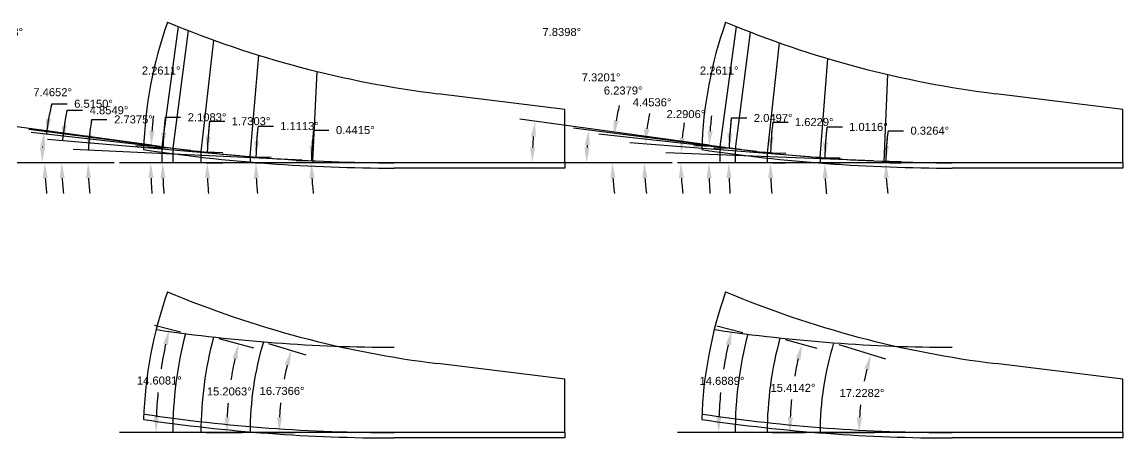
# Model space of a CAD drawing. Header units: inches. Extents: x 114.3 to 156.7, y -3.1 to 25.4.
# Drawn here: x 143.84 to 156.73, y -3.14 to 1.73 of the extents above; entities that cross this region are included whole.
import ezdxf

# ---------------------------------------------------------------- set-up
doc = ezdxf.new("R2010")
doc.units = ezdxf.units.IN
doc.header["$MEASUREMENT"] = 0
doc.header["$PDMODE"] = 35
doc.layers.get('Defpoints').update_dxf_attribs({"color": 10})
doc.layers.add('Blade_4', color=7, linetype='Continuous', true_color=0x00cccc)
doc.layers.add('Blade_5', color=7, linetype='Continuous', true_color=0x0066cc)
doc.styles.get("Standard").update_dxf_attribs({"font": 'arial.ttf'})
doc.dimstyles.get("Standard").update_dxf_attribs({"dimtxt": 0.09375, "dimasz": 0.18, "dimexe": 0.18, "dimexo": 0.0625, "dimgap": 0.09, "dimtad": 0, "dimtih": 1, "dimtoh": 1, "dimdec": 4, "dimzin": 0, "dimdsep": 46, "dimtxsty": 'Standard', "dimcen": 0.09, "dimadec": 4, "dimazin": 0, "dimtfac": 1, "dimtdec": 4, "dimtofl": 0, "dimtmove": 0, "dimatfit": 3, "dimfxl": 1, "dimtolj": 1, "dimtzin": 0, "dimarcsym": 0})

# ---------------------------------------------------------------- blocks, each defined once
blk = doc.blocks.new('*D288')
at = {"layer": 'Blade_4', "color": 0, "lineweight": -2, "transparency": 16777216}
for p, q in [((144.651, 0.588), (144.831, 0.588)), ((147.119, 0.11), (144.434, 0.238)), ((144.916, 0.081), (144.43, 0.081))]:
    blk.add_line(p, q, dxfattribs=at)
for start, end in [(170.6259, 177.2625), (170.6287, 173.9456), (183.3169, 186.6339)]:
    blk.add_arc((147.72, 0.081), 3.11, start, end, dxfattribs=at)
at = {"layer": 'Blade_4', "color": 0, "transparency": 16777216}
for points in [[(144.657, 0.407), (144.597, 0.411), (144.613, 0.23)], [(144.585, -0.1), (144.645, -0.098), (144.61, 0.081)]]:
    blk.add_solid(points, dxfattribs=at)
at = {"layer": 'Defpoints', "color": 0, "transparency": 16777216}
for p in [(144.61, 0.131), (144.978, 0.081), (147.181, 0.107), (147.306, 0.101), (150.196, 0.081)]:
    blk.add_point(p, dxfattribs=at)
at = {"layer": 'Blade_4', "color": 0, "transparency": 16777216, "insert": (145.142, 0.588), "char_height": 0.09375, "attachment_point": 5}
blk.add_mtext('\\A1;2.7375°', dxfattribs=at)
blk = doc.blocks.new('*D289')
at = {"layer": 'Blade_4', "color": 0, "lineweight": -2, "transparency": 16777216}
for p, q in [((144.364, 0.695), (144.544, 0.695)), ((146.384, 0.163), (144.133, 0.354)), ((144.916, 0.081), (144.121, 0.081))]:
    blk.add_line(p, q, dxfattribs=at)
for start, end in [(168.3775, 175.1451), (168.3804, 171.7628), (183.3823, 186.7647)]:
    blk.add_arc((147.351, 0.081), 3.05, start, end, dxfattribs=at)
at = {"layer": 'Blade_4', "color": 0, "transparency": 16777216}
for points in [[(144.362, 0.515), (144.303, 0.521), (144.312, 0.339)], [(144.277, -0.1), (144.337, -0.098), (144.301, 0.081)]]:
    blk.add_solid(points, dxfattribs=at)
at = {"layer": 'Defpoints', "color": 0, "transparency": 16777216}
for p in [(144.302, 0.167), (146.446, 0.158), (146.571, 0.147), (144.978, 0.081), (150.196, 0.081)]:
    blk.add_point(p, dxfattribs=at)
at = {"layer": 'Blade_4', "color": 0, "transparency": 16777216, "insert": (144.855, 0.695), "char_height": 0.09375, "attachment_point": 5}
blk.add_mtext('\\A1;4.8549°', dxfattribs=at)
blk = doc.blocks.new('*D290')
at = {"layer": 'Blade_4', "color": 0, "lineweight": -2, "transparency": 16777216}
for p, q in [((144.185, 0.771), (144.365, 0.771)), ((145.81, 0.224), (143.943, 0.437)), ((144.916, 0.081), (143.923, 0.081))]:
    blk.add_line(p, q, dxfattribs=at)
for start, end in [(166.5085, 173.485), (166.5117, 169.9984), (183.4867, 186.9733)]:
    blk.add_arc((147.061, 0.081), 2.958, start, end, dxfattribs=at)
at = {"layer": 'Blade_4', "color": 0, "transparency": 16777216}
for points in [[(144.178, 0.591), (144.118, 0.599), (144.122, 0.417)], [(144.078, -0.1), (144.138, -0.098), (144.103, 0.081)]]:
    blk.add_solid(points, dxfattribs=at)
at = {"layer": 'Defpoints', "color": 0, "transparency": 16777216}
for p in [(144.105, 0.193), (145.872, 0.217), (145.996, 0.203), (144.978, 0.081), (150.196, 0.081)]:
    blk.add_point(p, dxfattribs=at)
at = {"layer": 'Blade_4', "color": 0, "transparency": 16777216, "insert": (144.674, 0.771), "char_height": 0.09375, "attachment_point": 5}
blk.add_mtext('\\A1;6.5150°', dxfattribs=at)
blk = doc.blocks.new('*D291')
at = {"layer": 'Blade_4', "color": 0, "lineweight": -2, "transparency": 16777216}
for p, q in [((147.252, 0.463), (147.432, 0.463)), ((147.181, 0.104), (147.047, 0.105)), ((147.181, 0.081), (147.047, 0.081))]:
    blk.add_line(p, q, dxfattribs=at)
for start, end in [(172.606, 179.5585), (172.6092, 176.0838), (183.4746, 186.9493)]:
    blk.add_arc((150.196, 0.081), 2.969, start, end, dxfattribs=at)
at = {"layer": 'Blade_4', "color": 0, "transparency": 16777216}
for points in [[(147.264, 0.283), (147.204, 0.285), (147.227, 0.104)], [(147.203, -0.1), (147.263, -0.098), (147.227, 0.081)]]:
    blk.add_solid(points, dxfattribs=at)
at = {"layer": 'Defpoints', "color": 0, "transparency": 16777216}
for p in [(147.227, 0.089), (147.244, 0.104), (147.244, 0.081), (150.196, 0.081)]:
    blk.add_point(p, dxfattribs=at)
at = {"layer": 'Blade_4', "color": 0, "transparency": 16777216, "insert": (147.741, 0.463), "char_height": 0.09375, "attachment_point": 5}
blk.add_mtext('\\A1;0.4415°', dxfattribs=at)
blk = doc.blocks.new('*D292')
at = {"layer": 'Blade_4', "color": 0, "lineweight": -2, "transparency": 16777216}
for p, q in [((146.602, 0.51), (146.782, 0.51)), ((146.571, 0.151), (146.757, 0.148)), ((146.57, 0.081), (146.756, 0.081))]:
    blk.add_line(p, q, dxfattribs=at)
for start, end in [(173.188, 178.8887), (173.1898, 176.0392), (182.8494, 185.6989)]:
    blk.add_arc((150.196, 0.081), 3.62, start, end, dxfattribs=at)
at = {"layer": 'Blade_4', "color": 0, "transparency": 16777216}
for points in [[(146.615, 0.33), (146.555, 0.332), (146.577, 0.151)], [(146.551, -0.1), (146.611, -0.098), (146.576, 0.081)]]:
    blk.add_solid(points, dxfattribs=at)
at = {"layer": 'Defpoints', "color": 0, "transparency": 16777216}
for p in [(146.509, 0.153), (146.508, 0.081), (146.576, 0.105), (150.196, 0.081)]:
    blk.add_point(p, dxfattribs=at)
at = {"layer": 'Blade_4', "color": 0, "transparency": 16777216, "insert": (147.087, 0.51), "char_height": 0.09375, "attachment_point": 5}
blk.add_mtext('\\A1;1.1113°', dxfattribs=at)
blk = doc.blocks.new('*D293')
at = {"layer": 'Blade_4', "color": 0, "lineweight": -2, "transparency": 16777216}
for p, q in [((146.034, 0.567), (146.214, 0.567)), ((145.996, 0.208), (146.187, 0.202)), ((145.994, 0.081), (146.185, 0.081))]:
    blk.add_line(p, q, dxfattribs=at)
for start, end in [(173.3461, 178.2697), (173.3472, 175.8085), (182.4613, 184.9225)]:
    blk.add_arc((150.196, 0.081), 4.191, start, end, dxfattribs=at)
at = {"layer": 'Blade_4', "color": 0, "transparency": 16777216}
for points in [[(146.047, 0.386), (145.987, 0.389), (146.007, 0.208)], [(145.979, -0.099), (146.039, -0.098), (146.005, 0.081)]]:
    blk.add_solid(points, dxfattribs=at)
at = {"layer": 'Defpoints', "color": 0, "transparency": 16777216}
for p in [(145.934, 0.21), (145.932, 0.081), (146.006, 0.123), (150.196, 0.081)]:
    blk.add_point(p, dxfattribs=at)
at = {"layer": 'Blade_4', "color": 0, "transparency": 16777216, "insert": (146.519, 0.567), "char_height": 0.09375, "attachment_point": 5}
blk.add_mtext('\\A1;1.7303°', dxfattribs=at)
blk = doc.blocks.new('*D302')
at = {"layer": 'Blade_5', "color": 0, "lineweight": -2, "transparency": 16777216}
for p, q in [((153.982, 0.456), (154.162, 0.456)), ((154, 0.097), (154.136, 0.096)), ((154, 0.081), (154.136, 0.081))]:
    blk.add_line(p, q, dxfattribs=at)
for start, end in [(172.2437, 179.6736), (172.2476, 175.9606), (183.713, 187.426)]:
    blk.add_arc((156.734, 0.081), 2.778, start, end, dxfattribs=at)
at = {"layer": 'Blade_5', "color": 0, "transparency": 16777216}
for points in [[(153.993, 0.276), (153.933, 0.278), (153.956, 0.097)], [(153.932, -0.1), (153.992, -0.098), (153.956, 0.081)]]:
    blk.add_solid(points, dxfattribs=at)
at = {"layer": 'Defpoints', "color": 0, "transparency": 16777216}
for p in [(153.937, 0.097), (153.937, 0.081), (153.956, 0.086), (156.734, 0.081)]:
    blk.add_point(p, dxfattribs=at)
at = {"layer": 'Blade_5', "color": 0, "transparency": 16777216, "insert": (154.471, 0.456), "char_height": 0.09375, "attachment_point": 5}
blk.add_mtext('\\A1;0.3264°', dxfattribs=at)
blk = doc.blocks.new('*D303')
at = {"layer": 'Blade_5', "color": 0, "lineweight": -2, "transparency": 16777216}
for p, q in [((153.267, 0.5), (153.447, 0.5)), ((153.249, 0.14), (153.422, 0.137)), ((153.248, 0.079), (153.421, 0.079))]:
    blk.add_line(p, q, dxfattribs=at)
for start, end in [(173.1199, 179.028), (173.1219, 176.0749), (182.9926, 185.9457)]:
    blk.add_arc((156.734, 0.081), 3.493, start, end, dxfattribs=at)
at = {"layer": 'Blade_5', "color": 0, "transparency": 16777216}
for points in [[(153.28, 0.319), (153.22, 0.321), (153.242, 0.14)], [(153.216, -0.102), (153.276, -0.1), (153.241, 0.079)]]:
    blk.add_solid(points, dxfattribs=at)
at = {"layer": 'Defpoints', "color": 0, "transparency": 16777216}
for p in [(153.186, 0.141), (153.186, 0.079), (153.241, 0.099), (156.734, 0.081)]:
    blk.add_point(p, dxfattribs=at)
at = {"layer": 'Blade_5', "color": 0, "transparency": 16777216, "insert": (153.752, 0.5), "char_height": 0.09375, "attachment_point": 5}
blk.add_mtext('\\A1;1.0116°', dxfattribs=at)
blk = doc.blocks.new('*D304')
at = {"layer": 'Blade_5', "color": 0, "lineweight": -2, "transparency": 16777216}
for p, q in [((152.632, 0.557), (152.812, 0.557)), ((152.63, 0.197), (152.786, 0.193)), ((152.629, 0.081), (152.784, 0.081))]:
    blk.add_line(p, q, dxfattribs=at)
for start, end in [(173.381, 178.3771), (173.3822, 175.8797), (182.4974, 184.9949)]:
    blk.add_arc((156.734, 0.081), 4.13, start, end, dxfattribs=at)
at = {"layer": 'Blade_5', "color": 0, "transparency": 16777216}
for points in [[(152.645, 0.376), (152.585, 0.379), (152.606, 0.198)], [(152.578, -0.1), (152.638, -0.098), (152.604, 0.081)]]:
    blk.add_solid(points, dxfattribs=at)
at = {"layer": 'Defpoints', "color": 0, "transparency": 16777216}
for p in [(152.568, 0.199), (152.566, 0.081), (152.605, 0.12), (156.734, 0.081)]:
    blk.add_point(p, dxfattribs=at)
at = {"layer": 'Blade_5', "color": 0, "transparency": 16777216, "insert": (153.117, 0.557), "char_height": 0.09375, "attachment_point": 5}
blk.add_mtext('\\A1;1.6229°', dxfattribs=at)
blk = doc.blocks.new('*D305')
at = {"layer": 'Blade_5', "color": 0, "lineweight": -2, "transparency": 16777216}
for p, q in [((152.146, 0.605), (152.326, 0.605)), ((152.131, 0.246), (151.939, 0.253)), ((152.129, 0.081), (151.936, 0.081))]:
    blk.add_line(p, q, dxfattribs=at)
for start, end in [(173.4831, 177.9503), (173.4839, 175.7171), (182.2332, 184.4664)]:
    blk.add_arc((156.734, 0.081), 4.618, start, end, dxfattribs=at)
at = {"layer": 'Blade_5', "color": 0, "transparency": 16777216}
for points in [[(152.159, 0.424), (152.099, 0.428), (152.119, 0.246)], [(152.089, -0.099), (152.149, -0.098), (152.116, 0.081)]]:
    blk.add_solid(points, dxfattribs=at)
at = {"layer": 'Defpoints', "color": 0, "transparency": 16777216}
for p in [(152.116, 0.136), (152.194, 0.244), (152.191, 0.081), (156.734, 0.081)]:
    blk.add_point(p, dxfattribs=at)
at = {"layer": 'Blade_5', "color": 0, "transparency": 16777216, "insert": (152.636, 0.605), "char_height": 0.09375, "attachment_point": 5}
blk.add_mtext('\\A1;2.0497°', dxfattribs=at)
blk = doc.blocks.new('*D306')
at = {"layer": 'Blade_5', "color": 0, "lineweight": -2, "transparency": 16777216}
blk.add_line((153.812, 0.102), (151.377, 0.199), dxfattribs=at)
for start, end in [(170.2902, 173.9998), (183.7096, 187.4192)]:
    blk.add_arc((154.336, 0.081), 2.781, start, end, dxfattribs=at)
at = {"layer": 'Blade_5', "color": 0, "transparency": 16777216}
for points in [[(151.6, 0.37), (151.54, 0.374), (151.557, 0.192)], [(151.531, -0.1), (151.591, -0.098), (151.555, 0.081)]]:
    blk.add_solid(points, dxfattribs=at)
at = {"layer": 'Defpoints', "color": 0, "transparency": 16777216}
for p in [(151.516, 0.081), (151.555, 0.118), (153.875, 0.1), (154, 0.095), (156.734, 0.081)]:
    blk.add_point(p, dxfattribs=at)
at = {"layer": 'Blade_5', "color": 0, "transparency": 16777216, "insert": (151.614, 0.65), "char_height": 0.09375, "attachment_point": 5}
blk.add_mtext('\\A1;2.2906°', dxfattribs=at)
blk = doc.blocks.new('*D307')
at = {"layer": 'Blade_5', "color": 0, "lineweight": -2, "transparency": 16777216}
for p, q in [((153.061, 0.151), (150.957, 0.315)), ((151.454, 0.081), (150.947, 0.081))]:
    blk.add_line(p, q, dxfattribs=at)
for start, end in [(168.2605, 171.9034), (183.643, 187.286)]:
    blk.add_arc((153.959, 0.081), 2.831, start, end, dxfattribs=at)
at = {"layer": 'Blade_5', "color": 0, "transparency": 16777216}
for points in [[(151.186, 0.477), (151.126, 0.483), (151.136, 0.301)], [(151.103, -0.1), (151.163, -0.098), (151.127, 0.081)]]:
    blk.add_solid(points, dxfattribs=at)
at = {"layer": 'Defpoints', "color": 0, "transparency": 16777216}
for p in [(151.128, 0.154), (153.124, 0.146), (153.248, 0.136), (151.516, 0.081), (156.734, 0.081)]:
    blk.add_point(p, dxfattribs=at)
at = {"layer": 'Blade_5', "color": 0, "transparency": 16777216, "insert": (151.217, 0.788), "char_height": 0.09375, "attachment_point": 5}
blk.add_mtext('\\A1;4.4536°', dxfattribs=at)
blk = doc.blocks.new('*D308')
at = {"layer": 'Blade_5', "color": 0, "lineweight": -2, "transparency": 16777216}
for p, q in [((152.444, 0.213), (150.592, 0.415)), ((151.454, 0.081), (150.573, 0.081))]:
    blk.add_line(p, q, dxfattribs=at)
for start, end in [(166.6345, 170.1983), (183.5638, 187.1277)]:
    blk.add_arc((153.648, 0.081), 2.894, start, end, dxfattribs=at)
at = {"layer": 'Blade_5', "color": 0, "transparency": 16777216}
for points in [[(150.825, 0.57), (150.766, 0.578), (150.771, 0.396)], [(150.729, -0.1), (150.789, -0.098), (150.753, 0.081)]]:
    blk.add_solid(points, dxfattribs=at)
at = {"layer": 'Defpoints', "color": 0, "transparency": 16777216}
for p in [(150.755, 0.186), (152.506, 0.206), (152.63, 0.192), (151.516, 0.081), (156.734, 0.081)]:
    blk.add_point(p, dxfattribs=at)
at = {"layer": 'Blade_5', "color": 0, "transparency": 16777216, "insert": (150.879, 0.926), "char_height": 0.09375, "attachment_point": 5}
blk.add_mtext('\\A1;6.2379°', dxfattribs=at)
blk = doc.blocks.new('*D309')
at = {"layer": 'Blade_5', "color": 0, "lineweight": -2, "transparency": 16777216}
for p, q in [((152.07, 0.26), (150.296, 0.487)), ((151.454, 0.081), (150.27, 0.081))]:
    blk.add_line(p, q, dxfattribs=at)
blk.add_arc((153.459, 0.081), 3.009, 176.108, 176.572, dxfattribs=at)
at = {"layer": 'Blade_5', "color": 0, "transparency": 16777216}
for points in [[(150.427, 0.288), (150.487, 0.282), (150.474, 0.464)], [(150.485, 0.26), (150.425, 0.262), (150.45, 0.081)]]:
    blk.add_solid(points, dxfattribs=at)
at = {"layer": 'Defpoints', "color": 0, "transparency": 16777216}
for p in [(150.453, 0.209), (152.132, 0.252), (152.256, 0.236), (151.516, 0.081), (156.734, 0.081)]:
    blk.add_point(p, dxfattribs=at)
at = {"layer": 'Blade_5', "color": 0, "transparency": 16777216, "insert": (150.62, 1.08), "char_height": 0.09375, "attachment_point": 5}
blk.add_mtext('\\A1;7.3201°', dxfattribs=at)
blk = doc.blocks.new('*D310')
at = {"layer": 'Blade_4', "color": 0, "lineweight": -2, "transparency": 16777216}
for p, q in [((145.454, 0.27), (143.918, 0.471)), ((144.916, 0.081), (143.892, 0.081))]:
    blk.add_line(p, q, dxfattribs=at)
blk.add_arc((146.895, 0.081), 2.823, 176.1888, 176.3461, dxfattribs=at)
at = {"layer": 'Blade_4', "color": 0, "transparency": 16777216}
for points in [[(144.049, 0.272), (144.108, 0.266), (144.096, 0.448)], [(144.108, 0.26), (144.048, 0.262), (144.072, 0.081)]]:
    blk.add_solid(points, dxfattribs=at)
at = {"layer": 'Defpoints', "color": 0, "transparency": 16777216}
for p in [(145.516, 0.262), (144.075, 0.204), (145.695, 0.238), (144.978, 0.081), (150.196, 0.081)]:
    blk.add_point(p, dxfattribs=at)
at = {"layer": 'Blade_4', "color": 0, "transparency": 16777216, "insert": (144.195, 0.906), "char_height": 0.09375, "attachment_point": 5}
blk.add_mtext('\\A1;7.4652°', dxfattribs=at)
blk = doc.blocks.new('*D311')
at = {"layer": 'Blade_4', "color": 0, "lineweight": -2, "transparency": 16777216}
for p, q in [((145.514, 0.613), (145.694, 0.613)), ((145.543, 0.252), (145.307, 0.261)), ((145.54, 0.081), (145.304, 0.081))]:
    blk.add_line(p, q, dxfattribs=at)
for start, end in [(173.5134, 177.8917), (173.5142, 175.7029), (182.1887, 184.3774)]:
    blk.add_arc((150.196, 0.081), 4.712, start, end, dxfattribs=at)
at = {"layer": 'Blade_4', "color": 0, "transparency": 16777216}
for points in [[(145.527, 0.433), (145.467, 0.436), (145.487, 0.254)], [(145.457, -0.099), (145.517, -0.098), (145.484, 0.081)]]:
    blk.add_solid(points, dxfattribs=at)
at = {"layer": 'Defpoints', "color": 0, "transparency": 16777216}
for p in [(145.484, 0.139), (145.606, 0.25), (145.603, 0.081), (150.196, 0.081)]:
    blk.add_point(p, dxfattribs=at)
at = {"layer": 'Blade_4', "color": 0, "transparency": 16777216, "insert": (146.004, 0.613), "char_height": 0.09375, "attachment_point": 5}
blk.add_mtext('\\A1;2.1083°', dxfattribs=at)
blk = doc.blocks.new('*D314')
at = {"layer": 'Blade_4', "color": 0, "lineweight": -2, "transparency": 16777216}
for p, q in [((145.353, 0.285), (143.13, 0.591)), ((144.916, 0.081), (143.095, 0.081))]:
    blk.add_line(p, q, dxfattribs=at)
blk.add_arc((146.83, 0.081), 3.555, 175.0619, 177.0983, dxfattribs=at)
at = {"layer": 'Blade_4', "color": 0, "transparency": 16777216}
for points in [[(143.259, 0.39), (143.318, 0.384), (143.308, 0.566)], [(143.31, 0.26), (143.25, 0.262), (143.275, 0.081)]]:
    blk.add_solid(points, dxfattribs=at)
at = {"layer": 'Defpoints', "color": 0, "transparency": 16777216}
for p in [(145.415, 0.276), (145.538, 0.259), (143.279, 0.243), (144.978, 0.081), (150.196, 0.081)]:
    blk.add_point(p, dxfattribs=at)
at = {"layer": 'Blade_4', "color": 0, "transparency": 16777216, "insert": (143.622, 1.611), "char_height": 0.09375, "attachment_point": 5}
blk.add_mtext('\\A1;7.8398°', dxfattribs=at)
blk = doc.blocks.new('*D315')
at = {"layer": 'Blade_4', "color": 0, "lineweight": -2, "transparency": 16777216}
for p, q in [((145.414, 0.27), (145.168, 0.28)), ((145.41, 0.081), (145.164, 0.081))]:
    blk.add_line(p, q, dxfattribs=at)
for start, end in [(173.4872, 175.6131), (182.1258, 184.2516)]:
    blk.add_arc((150.196, 0.081), 4.852, start, end, dxfattribs=at)
at = {"layer": 'Blade_4', "color": 0, "transparency": 16777216}
for points in [[(145.388, 0.45), (145.329, 0.454), (145.348, 0.273)], [(145.318, -0.099), (145.378, -0.098), (145.344, 0.081)]]:
    blk.add_solid(points, dxfattribs=at)
at = {"layer": 'Defpoints', "color": 0, "transparency": 16777216}
for p in [(145.476, 0.267), (145.345, 0.145), (145.473, 0.081), (150.196, 0.081)]:
    blk.add_point(p, dxfattribs=at)
at = {"layer": 'Blade_4', "color": 0, "transparency": 16777216, "insert": (145.466, 1.16), "char_height": 0.09375, "attachment_point": 5}
blk.add_mtext('\\A1;2.2611°', dxfattribs=at)
blk = doc.blocks.new('*D319')
at = {"layer": 'Blade_5', "color": 0, "lineweight": -2, "transparency": 16777216}
for p, q in [((151.891, 0.285), (149.668, 0.591)), ((151.454, 0.081), (149.633, 0.081))]:
    blk.add_line(p, q, dxfattribs=at)
blk.add_arc((153.368, 0.081), 3.555, 175.0619, 177.0983, dxfattribs=at)
at = {"layer": 'Blade_5', "color": 0, "transparency": 16777216}
for points in [[(149.797, 0.39), (149.856, 0.384), (149.847, 0.566)], [(149.848, 0.26), (149.788, 0.262), (149.813, 0.081)]]:
    blk.add_solid(points, dxfattribs=at)
at = {"layer": 'Defpoints', "color": 0, "transparency": 16777216}
for p in [(151.953, 0.276), (152.077, 0.259), (149.817, 0.243), (151.516, 0.081), (156.734, 0.081)]:
    blk.add_point(p, dxfattribs=at)
at = {"layer": 'Blade_5', "color": 0, "transparency": 16777216, "insert": (150.16, 1.611), "char_height": 0.09375, "attachment_point": 5}
blk.add_mtext('\\A1;7.8398°', dxfattribs=at)
blk = doc.blocks.new('*D320')
at = {"layer": 'Blade_5', "color": 0, "lineweight": -2, "transparency": 16777216}
for p, q in [((151.952, 0.27), (151.706, 0.28)), ((151.948, 0.081), (151.702, 0.081))]:
    blk.add_line(p, q, dxfattribs=at)
for start, end in [(173.4872, 175.6131), (182.1258, 184.2516)]:
    blk.add_arc((156.734, 0.081), 4.852, start, end, dxfattribs=at)
at = {"layer": 'Blade_5', "color": 0, "transparency": 16777216}
for points in [[(151.927, 0.45), (151.867, 0.454), (151.886, 0.273)], [(151.856, -0.099), (151.916, -0.098), (151.882, 0.081)]]:
    blk.add_solid(points, dxfattribs=at)
at = {"layer": 'Defpoints', "color": 0, "transparency": 16777216}
for p in [(152.015, 0.267), (151.883, 0.145), (152.011, 0.081), (156.734, 0.081)]:
    blk.add_point(p, dxfattribs=at)
at = {"layer": 'Blade_5', "color": 0, "transparency": 16777216, "insert": (152.004, 1.16), "char_height": 0.09375, "attachment_point": 5}
blk.add_mtext('\\A1;2.2611°', dxfattribs=at)
blk = doc.blocks.new('*D354')
at = {"color": 0, "lineweight": -2, "transparency": 16777216}
for p, q in [((145.691, -1.903), (145.387, -1.824)), ((145.54, -3.077), (145.226, -3.077))]:
    blk.add_line(p, q, dxfattribs=at)
for start, end in [(167.5451, 171.0301), (174.3557, 177.8468)]:
    blk.add_arc((150.196, -3.077), 4.79, start, end, dxfattribs=at)
at = {"color": 0, "transparency": 16777216}
for points in [[(145.49, -2.037), (145.548, -2.051), (145.561, -1.869)], [(145.439, -2.898), (145.379, -2.897), (145.406, -3.077)]]:
    blk.add_solid(points, dxfattribs=at)
at = {"layer": 'Defpoints', "color": 0, "transparency": 16777216}
for p in [(145.751, -1.919), (145.475, -2.267), (145.603, -3.077), (150.196, -3.077)]:
    blk.add_point(p, dxfattribs=at)
at = {"color": 0, "transparency": 16777216, "insert": (145.445, -2.468), "char_height": 0.09375, "attachment_point": 5}
blk.add_mtext('\\A1;14.6081°', dxfattribs=at)
blk = doc.blocks.new('*D355')
at = {"color": 0, "lineweight": -2, "transparency": 16777216}
for p, q in [((146.141, -1.975), (146.547, -2.085)), ((145.994, -3.077), (146.415, -3.077))]:
    blk.add_line(p, q, dxfattribs=at)
for start, end in [(167.3974, 171.0035), (175.0232, 177.3963)]:
    blk.add_arc((150.196, -3.077), 3.961, start, end, dxfattribs=at)
at = {"color": 0, "transparency": 16777216}
for points in [[(146.301, -2.206), (146.359, -2.22), (146.373, -2.038)], [(146.269, -2.898), (146.209, -2.897), (146.235, -3.077)]]:
    blk.add_solid(points, dxfattribs=at)
at = {"layer": 'Defpoints', "color": 0, "transparency": 16777216}
for p in [(146.081, -1.959), (146.297, -2.38), (145.932, -3.077), (150.196, -3.077)]:
    blk.add_point(p, dxfattribs=at)
at = {"color": 0, "transparency": 16777216, "insert": (146.264, -2.596), "char_height": 0.09375, "attachment_point": 5}
blk.add_mtext('\\A1;15.2063°', dxfattribs=at)
blk = doc.blocks.new('*D356')
at = {"color": 0, "lineweight": -2, "transparency": 16777216}
for p, q in [((146.724, -2.033), (147.162, -2.165)), ((146.57, -3.077), (147.028, -3.077))]:
    blk.add_line(p, q, dxfattribs=at)
for start, end in [(166.344, 169.2385), (174.0103, 176.9194)]:
    blk.add_arc((150.196, -3.077), 3.348, start, end, dxfattribs=at)
at = {"color": 0, "transparency": 16777216}
for points in [[(146.914, -2.279), (146.971, -2.295), (146.99, -2.113)], [(146.883, -2.898), (146.823, -2.897), (146.848, -3.077)]]:
    blk.add_solid(points, dxfattribs=at)
at = {"layer": 'Defpoints', "color": 0, "transparency": 16777216}
for p in [(146.664, -2.015), (146.911, -2.429), (146.508, -3.077), (150.196, -3.077)]:
    blk.add_point(p, dxfattribs=at)
at = {"color": 0, "transparency": 16777216, "insert": (146.883, -2.59), "char_height": 0.09375, "attachment_point": 5}
blk.add_mtext('\\A1;16.7366°', dxfattribs=at)
blk = doc.blocks.new('*D357')
at = {"color": 0, "lineweight": -2, "transparency": 16777216}
for p, q in [((153.404, -2.045), (153.953, -2.215)), ((153.248, -3.077), (153.822, -3.077))]:
    blk.add_line(p, q, dxfattribs=at)
for start, end in [(166.1076, 168.7924), (173.9618, 176.6642)]:
    blk.add_arc((156.734, -3.077), 3.092, start, end, dxfattribs=at)
at = {"color": 0, "transparency": 16777216}
for points in [[(153.704, -2.327), (153.761, -2.343), (153.781, -2.161)], [(153.677, -2.898), (153.617, -2.897), (153.642, -3.077)]]:
    blk.add_solid(points, dxfattribs=at)
at = {"layer": 'Defpoints', "color": 0, "transparency": 16777216}
for p in [(153.345, -2.026), (153.704, -2.462), (153.186, -3.077), (156.734, -3.077)]:
    blk.add_point(p, dxfattribs=at)
at = {"color": 0, "transparency": 16777216, "insert": (153.677, -2.614), "char_height": 0.09375, "attachment_point": 5}
blk.add_mtext('\\A1;17.2282°', dxfattribs=at)
blk = doc.blocks.new('*D358')
at = {"color": 0, "lineweight": -2, "transparency": 16777216}
for p, q in [((152.776, -1.986), (153.146, -2.088)), ((152.629, -3.077), (153.013, -3.077))]:
    blk.add_line(p, q, dxfattribs=at)
for start, end in [(167.2294, 170.2444), (174.3315, 177.3564)]:
    blk.add_arc((156.734, -3.077), 3.902, start, end, dxfattribs=at)
at = {"color": 0, "transparency": 16777216}
for points in [[(152.9, -2.208), (152.958, -2.222), (152.973, -2.04)], [(152.867, -2.898), (152.807, -2.897), (152.833, -3.077)]]:
    blk.add_solid(points, dxfattribs=at)
at = {"layer": 'Defpoints', "color": 0, "transparency": 16777216}
for p in [(152.716, -1.969), (152.895, -2.381), (152.566, -3.077), (156.734, -3.077)]:
    blk.add_point(p, dxfattribs=at)
at = {"color": 0, "transparency": 16777216, "insert": (152.868, -2.554), "char_height": 0.09375, "attachment_point": 5}
blk.add_mtext('\\A1;15.4142°', dxfattribs=at)
blk = doc.blocks.new('*D359')
at = {"color": 0, "lineweight": -2, "transparency": 16777216}
for p, q in [((152.279, -1.909), (151.978, -1.83)), ((152.129, -3.077), (151.817, -3.077))]:
    blk.add_line(p, q, dxfattribs=at)
for start, end in [(167.4883, 170.9708), (174.3339, 177.8228)]:
    blk.add_arc((156.734, -3.077), 4.737, start, end, dxfattribs=at)
at = {"color": 0, "transparency": 16777216}
for points in [[(152.08, -2.044), (152.139, -2.058), (152.152, -1.876)], [(152.03, -2.898), (151.97, -2.897), (151.997, -3.077)]]:
    blk.add_solid(points, dxfattribs=at)
at = {"layer": 'Defpoints', "color": 0, "transparency": 16777216}
for p in [(152.339, -1.925), (152.066, -2.272), (152.191, -3.077), (156.734, -3.077)]:
    blk.add_point(p, dxfattribs=at)
at = {"color": 0, "transparency": 16777216, "insert": (152.036, -2.472), "char_height": 0.09375, "attachment_point": 5}
blk.add_mtext('\\A1;14.6889°', dxfattribs=at)

msp = doc.modelspace()

# ---------------------------------------------------------------- linework, layer by layer
for p, q in [((150.19598, 0.70611), (148.70717, 0.88891)), ((156.73419, 0.70611), (155.24537, 0.88891)), ((150.19598, 0.08111), (150.19598, 0.01861)), ((156.73419, 0.08111), (156.73419, 0.01861)), ((150.19598, -2.4523), (148.70717, -2.26949)), ((156.73419, -2.4523), (155.24537, -2.26949)), ((150.19598, -3.0773), (150.19598, -3.1398)), ((156.73419, -3.0773), (156.73419, -3.1398))]:
    msp.add_line(p, q)
at = {"linetype": 'ByBlock'}
for p, q in [((150.19598, 0.08111), (150.19598, 0.70611)), ((156.73419, 0.08111), (156.73419, 0.70611)), ((150.19598, 0.01861), (148.19598, 0.01861)), ((156.73419, 0.01861), (154.73419, 0.01861)), ((150.19598, -3.0773), (150.19598, -2.4523)), ((156.73419, -3.0773), (156.73419, -2.4523)), ((150.19598, -3.1398), (148.19598, -3.1398)), ((156.73419, -3.1398), (154.73419, -3.1398))]:
    msp.add_line(p, q, dxfattribs=at)
at = {"color": 1}
for p, q in [((150.19598, 0.08111), (144.97804, 0.08111)), ((156.73419, 0.08111), (151.51625, 0.08111)), ((150.19598, -3.0773), (144.97804, -3.0773)), ((156.73419, -3.0773), (151.51625, -3.0773))]:
    msp.add_line(p, q, dxfattribs=at)
for centre, radius, start, end in [((150.19598, 0.08111), 4.9375, 160.516207, 178.212174), ((150.1696, 12.79947), 12, 247.312945, 263), ((156.73419, 0.08111), 4.9375, 160.516207, 178.212174), ((156.7078, 12.79947), 12, 247.312945, 263), ((150.19598, -3.0773), 4.9375, 160.516207, 178.212174), ((150.1696, 9.64106), 12, 247.312945, 263), ((156.73419, -3.0773), 4.9375, 160.516207, 178.212174), ((156.7078, 9.64106), 12, 247.312945, 263), ((150.19598, -3.0773), 4.59345, 165.391941, 180), ((156.73419, -3.0773), 4.54318, 165.311083, 180), ((150.19598, -3.0773), 4.26411, 164.793713, 180), ((150.19598, -3.0773), 3.68804, 163.263399, 180), ((156.73419, -3.0773), 4.16801, 164.585795, 180), ((156.73419, -3.0773), 3.54869, 162.771819, 180)]:
    msp.add_arc(centre, radius, start, end)
at = {"linetype": 'ByBlock'}
for centre, radius in [((148.19598, 20.01861), 19.9375), ((154.73419, 20.01861), 19.9375), ((148.19598, 20.01861), 20), ((154.73419, 20.01861), 20), ((148.19598, 16.8602), 18.9375), ((154.73419, 16.8602), 18.9375), ((148.19598, 16.8602), 20), ((148.19598, 16.8602), 19.9375), ((154.73419, 16.8602), 20), ((154.73419, 16.8602), 19.9375)]:
    msp.add_arc(centre, radius, 261.56109, 270, dxfattribs=at)
at = {"layer": 'Blade_4'}
for p, q in [((145.47642, 0.26746), (145.67022, 1.67492)), ((145.60564, 0.2501), (145.78628, 1.62868)), ((145.93382, 0.20986), (146.08307, 1.51673)), ((146.50864, 0.15264), (146.60946, 1.33974)), ((147.24378, 0.10386), (147.29376, 1.14916)), ((145.4145, 0.27599), (145.53834, 0.25894)), ((145.5164, 0.26179), (145.69488, 0.23841)), ((145.99592, 0.20277), (145.87173, 0.21695)), ((146.44636, 0.15793), (146.57091, 0.14735)), ((147.18135, 0.10685), (147.30621, 0.10088))]:
    msp.add_line(p, q, dxfattribs=at)
for radius, start in [(4.72324, 177.738859), (4.59345, 177.891662), (4.26411, 178.269736), (3.68804, 178.888671), (2.95229, 179.558454)]:
    msp.add_arc((150.19598, 0.08111), radius, start, 180, dxfattribs=at)
at = {"layer": 'Blade_5'}
for p, q in [((152.01463, 0.26746), (152.20842, 1.67492)), ((152.19392, 0.2436), (152.36958, 1.61109)), ((152.56786, 0.19915), (152.70846, 1.48553)), ((153.18602, 0.14131), (153.27631, 1.30056)), ((153.93732, 0.09704), (153.97801, 1.11408)), ((151.95271, 0.27599), (152.07654, 0.25894)), ((152.25591, 0.23564), (152.13193, 0.25156)), ((152.62999, 0.19236), (152.50573, 0.20594)), ((153.24833, 0.13646), (153.1237, 0.14616)), ((153.99977, 0.09454), (153.87487, 0.09954))]:
    msp.add_line(p, q, dxfattribs=at)
for radius, start, end in [(4.72324, 177.738859, 180), (4.54318, 177.950309, 180), (4.16801, 178.377106, 180), (3.54869, 179.027988, 180.039544), (2.79691, 179.673645, 180)]:
    msp.add_arc((156.73419, 0.08111), radius, start, end, dxfattribs=at)

# ---------------------------------------------------------------- dimensions: what is measured, and where the dimension line sits
for base, center, p1, p2, picture, middle in [((145.475, -2.26704), (150.19598, -3.0773), (145.75102, -1.9188), (145.60253, -3.0773), '*D354', (145.44484, -2.46832)), ((152.06602, -2.271586), (156.734191, -3.077299), (152.339498, -1.925281), (152.191012, -3.077299), '*D359', (152.035865, -2.471724)), ((146.911103, -2.429393), (150.195985, -3.077299), (146.664173, -2.015245), (146.507943, -3.077299), '*D356', (146.883465, -2.590021)), ((152.895204, -2.381288), (156.734191, -3.077299), (152.71611, -1.969463), (152.566184, -3.077299), '*D358', (152.867865, -2.554063)), ((153.704013, -2.461603), (156.734191, -3.077299), (153.344724, -2.026257), (153.185505, -3.077299), '*D357', (153.676975, -2.614169))]:
    dim = msp.add_angular_dim_3p(base=base, center=center, p1=p1, p2=p2, dimstyle='Standard')
    dim.commit()
    dim.dimension.update_dxf_attribs({"geometry": picture, "text_midpoint": middle})
dim = msp.add_angular_dim_3p(base=(146.296504, -2.38006), center=(150.195985, -3.077299), p1=(146.081173, -1.958845), p2=(145.931877, -3.077299), dimstyle='Standard')
dim.commit()
dim.dimension.update_dxf_attribs({"geometry": '*D355', "text_midpoint": (146.264038, -2.595748), "dimtype": 165})
at = {"layer": 'Blade_4'}
for base, line1, line2, picture, middle in [((143.27895261, 0.24317798), ((150.19598489, 0.08110934), (144.97804431, 0.08110934)), ((145.41450432, 0.27598595), (145.53833597, 0.25893539)), '*D314', (143.62157164, 1.6114905)), ((144.0749715, 0.2036748), ((150.1959849, 0.0811093), (144.9780443, 0.0811093)), ((145.5164026, 0.2617917), (145.694877, 0.2384055)), '*D310', (144.1953979, 0.9056116))]:
    dim = msp.add_angular_dim_2l(base=base, line1=line1, line2=line2, dimstyle='Standard', dxfattribs=at)
    dim.commit()
    dim.dimension.update_dxf_attribs({"geometry": picture, "text_midpoint": middle, "dimtype": 162})
dim = msp.add_angular_dim_3p(base=(145.34468, 0.14493), center=(150.19598, 0.08111), p1=(145.47642, 0.26746), p2=(145.47274, 0.08111), dimstyle='Standard', dxfattribs=at)
dim.commit()
dim.dimension.update_dxf_attribs({"geometry": '*D315', "text_midpoint": (145.46579, 1.16022), "dimtype": 165})
for base, line2, picture, middle in [((144.105004, 0.193212), ((145.995918, 0.202769), (145.871725, 0.216952)), '*D290', (144.674184, 0.7713)), ((144.302431, 0.167231), ((146.446361, 0.157929), (146.570912, 0.14735)), '*D289', (144.85504, 0.695486)), ((144.610298, 0.130632), ((147.18135, 0.106846), (147.306208, 0.100876)), '*D288', (145.141641, 0.587619))]:
    dim = msp.add_angular_dim_2l(base=base, line1=((150.195985, 0.081109), (144.978044, 0.081109)), line2=line2, dimstyle='Standard', dxfattribs=at)
    dim.commit()
    dim.dimension.update_dxf_attribs({"geometry": picture, "text_midpoint": middle})
for base, center, p1, p2, picture, middle in [((145.48406, 0.13891), (150.19598, 0.08111), (145.60564, 0.2501), (145.60253, 0.08111), '*D311', (146.00408, 0.61346)), ((146.005632, 0.123292), (150.195985, 0.081109), (145.933821, 0.209861), (145.931877, 0.081109), '*D293', (146.518644, 0.566677)), ((146.5763, 0.10451), (150.19598, 0.08111), (146.50864, 0.15264), (146.50794, 0.08111), '*D292', (147.08678, 0.51045)), ((147.22738, 0.08874), (150.19598, 0.08111), (147.24378, 0.10386), (147.24369, 0.08111), '*D291', (147.74147, 0.46315))]:
    dim = msp.add_angular_dim_3p(base=base, center=center, p1=p1, p2=p2, dimstyle='Standard', dxfattribs=at)
    dim.commit()
    dim.dimension.update_dxf_attribs({"geometry": picture, "text_midpoint": middle})
at = {"layer": 'Blade_5'}
for base, line1, line2, picture, middle in [((149.81715823, 0.24317798), ((156.73419051, 0.08110934), (151.51624993, 0.08110934)), ((151.95270994, 0.27598595), (152.07654159, 0.25893539)), '*D319', (150.15977726, 1.6114905)), ((150.4526224, 0.2092113), ((156.7341905, 0.0811093), (151.5162499, 0.0811093)), ((152.2559095, 0.2356385), (152.1319283, 0.251565)), '*D309', (150.6204197, 1.0796734)), ((150.75537824, 0.18612287), ((156.73419051, 0.08110934), (151.51624993, 0.08110934)), ((152.62998628, 0.19236066), (152.50572635, 0.20594269)), '*D308', (150.87943393, 0.92566996)), ((151.1284143, 0.1544642), ((156.7341905, 0.0811093), (151.5162499, 0.0811093)), ((153.2483268, 0.136456), (153.1237042, 0.1461624)), '*D307', (151.2171358, 0.7880498)), ((151.555195, 0.118164), ((156.734191, 0.081109), (151.51625, 0.081109)), ((153.999774, 0.094542), (153.874874, 0.099538)), '*D306', (151.613854, 0.65043))]:
    dim = msp.add_angular_dim_2l(base=base, line1=line1, line2=line2, dimstyle='Standard', dxfattribs=at)
    dim.commit()
    dim.dimension.update_dxf_attribs({"geometry": picture, "text_midpoint": middle, "dimtype": 162})
dim = msp.add_angular_dim_3p(base=(151.88288, 0.14493), center=(156.73419, 0.08111), p1=(152.01463, 0.26746), p2=(152.01095, 0.08111), dimstyle='Standard', dxfattribs=at)
dim.commit()
dim.dimension.update_dxf_attribs({"geometry": '*D320', "text_midpoint": (152.00399, 1.16022), "dimtype": 165})
for base, center, p1, p2, picture, middle in [((152.11606, 0.13618), (156.73419, 0.08111), (152.19392, 0.2436), (152.19101, 0.08111), '*D305', (152.63578, 0.60529)), ((152.60453, 0.1201), (156.73419, 0.08111), (152.56786, 0.19915), (152.56618, 0.08111), '*D304', (153.11688, 0.55714)), ((153.24146, 0.09925), (156.73419, 0.08111), (153.18602, 0.14131), (153.18551, 0.07866), '*D303', (153.75157, 0.49952)), ((153.956113, 0.086384), (156.734191, 0.081109), (153.937324, 0.09704), (153.937279, 0.081109), '*D302', (154.470936, 0.456038))]:
    dim = msp.add_angular_dim_3p(base=base, center=center, p1=p1, p2=p2, dimstyle='Standard', dxfattribs=at)
    dim.commit()
    dim.dimension.update_dxf_attribs({"geometry": picture, "text_midpoint": middle})

doc.saveas('drawing.dxf')
